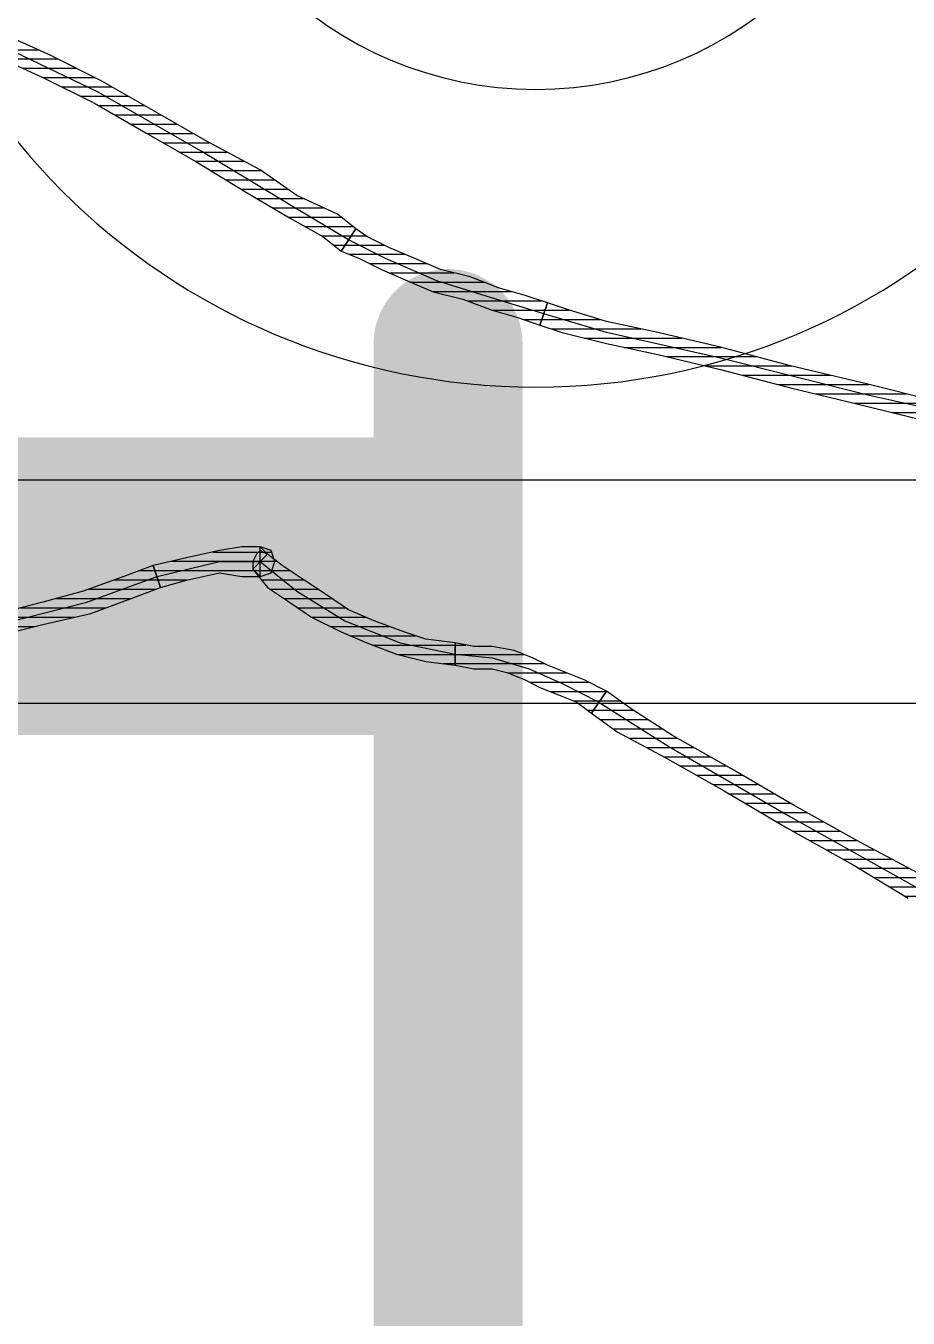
# Model space of a CAD drawing. Header units: millimetres. Extents: x 33350 to 35310, y -217097 to -211540.
# Drawn here: x 34421.82 to 34433.67, y -214010.45 to -213993.09 of the extents above; entities that cross this region are included whole.
import ezdxf

# ---------------------------------------------------------------- set-up
doc = ezdxf.new("R2010")
doc.units = ezdxf.units.MM
doc.header["$LTSCALE"] = 60
doc.header["$MEASUREMENT"] = 0
doc.layers.add('OC-Mutfak_Ekipman', color=252, linetype='Continuous')
doc.layers.add('OC-Tretuar', color=70, linetype='Continuous')
pattern_1 = [(360, (-5108.51305, -673.59423), (1e-16, 0.125), [25])]

# ---------------------------------------------------------------- blocks, each defined once
blk = doc.blocks.new('bardaklık ünitesi-60x70x85-140')
at = {"layer": 'OC-Mutfak_Ekipman'}
h = blk.add_hatch(color=256, dxfattribs=at)
h.dxf.hatch_style = 1
h.paths.add_polyline_path([(466202.596, -82664.434), (466206.596, -82664.434), (466206.596, -82658.434), (466202.596, -82658.434)])
h.paths.add_polyline_path([(466202.596, -82656.434), (466206.596, -82656.434), (466206.596, -82650.434), (466202.596, -82650.434)])
h.paths.add_polyline_path([(466206.596, -82642.434), (466202.596, -82642.434), (466202.596, -82648.434), (466206.596, -82648.434)])
h.paths.add_polyline_path([(466202.596, -82640.434), (466206.596, -82640.434), (466206.596, -82634.434), (466202.596, -82634.434)])
h.paths.add_polyline_path([(466202.596, -82632.434), (466206.596, -82632.434), (466206.596, -82631.434), (466202.596, -82631.434)])
h.paths.add_polyline_path([(466254.072, -82658.434), (466250.072, -82658.434), (466250.072, -82664.434), (466254.072, -82664.434)])
h.paths.add_polyline_path([(466254.072, -82650.434), (466250.072, -82650.434), (466250.072, -82656.434), (466254.072, -82656.434)])
h.paths.add_polyline_path([(466250.072, -82648.434), (466254.072, -82648.434), (466254.072, -82642.434), (466250.072, -82642.434)])
h.paths.add_polyline_path([(466254.072, -82640.434), (466254.072, -82634.434), (466250.072, -82634.434), (466250.072, -82640.434)])
h.paths.add_polyline_path([(466250.072, -82631.434), (466250.072, -82632.434), (466254.072, -82632.434), (466254.072, -82631.434)])
at = {"layer": 'OC-Tretuar'}
h = blk.add_hatch(color=7, dxfattribs=at)
h.dxf.hatch_style = 1
h.paths.add_polyline_path([(466200.334, -82665.434, 0.414214), (466201.334, -82666.434), (466255.334, -82666.434, 0.414214), (466256.334, -82665.434, 0.414218), (466255.334, -82664.434), (466201.334, -82664.434, 0.414209)])
h.paths.add_polyline_path([(466200.334, -82657.434, 0.414218), (466201.334, -82658.434), (466255.334, -82658.434, 0.414209), (466256.334, -82657.434, 0.414214), (466255.334, -82656.434), (466201.334, -82656.434, 0.414214)])
h.paths.add_polyline_path([(466200.334, -82649.434, 0.414214), (466201.334, -82650.434), (466255.334, -82650.434, 0.414214), (466256.334, -82649.434, 0.414214), (466255.334, -82648.434), (466201.334, -82648.434, 0.414214)])
h.paths.add_polyline_path([(466200.334, -82641.434, 0.414214), (466201.334, -82642.434), (466255.334, -82642.434, 0.414214), (466256.334, -82641.434, 0.414214), (466255.334, -82640.434), (466201.334, -82640.434, 0.414214)])
h.paths.add_polyline_path([(466200.334, -82633.434, 0.414214), (466201.334, -82634.434), (466255.334, -82634.434, 0.414214), (466256.334, -82633.434, 0.414214), (466255.334, -82632.434), (466201.334, -82632.434, 0.414214)])
blk = doc.blocks.new('by')
at = {"ltscale": 30}
h = blk.add_hatch(dxfattribs=at)
h.set_pattern_fill('DC_LINES', color=256, scale=0.1, style=0)
h.set_pattern_definition(pattern_1)
edge = h.paths.add_edge_path(flags=0)
edge.add_line((6374.928, 2249.495), (6375.274, 2249.743))
edge.add_line((6375.274, 2249.743), (6375.918, 2250.091))
edge.add_line((6375.918, 2250.091), (6376.71, 2250.538))
edge.add_line((6376.71, 2250.538), (6377.551, 2251.035))
edge.add_line((6377.551, 2251.035), (6378.441, 2251.531))
edge.add_line((6378.441, 2251.531), (6379.183, 2251.978))
edge.add_line((6379.183, 2251.978), (6379.876, 2252.425))
edge.add_line((6379.876, 2252.425), (6380.371, 2252.723))
edge.add_line((6380.371, 2252.723), (6380.568, 2252.425))
edge.add_line((6380.568, 2252.425), (6380.074, 2252.127))
edge.add_line((6380.074, 2252.127), (6379.381, 2251.68))
edge.add_line((6379.381, 2251.68), (6378.54, 2251.233))
edge.add_line((6378.54, 2251.233), (6377.649, 2250.736))
edge.add_line((6377.649, 2250.736), (6376.808, 2250.24))
edge.add_line((6376.808, 2250.24), (6376.016, 2249.793))
edge.add_line((6376.016, 2249.793), (6375.472, 2249.445))
edge.add_line((6375.472, 2249.445), (6375.127, 2249.197))
h = blk.add_hatch(dxfattribs=at)
h.set_pattern_fill('DC_LINES', color=256, scale=0.1, style=0)
h.set_pattern_definition(pattern_1)
edge = h.paths.add_edge_path(flags=0)
edge.add_line((6380.321, 2252.574), (6380.568, 2252.425))
edge.add_line((6380.568, 2252.425), (6380.074, 2252.127))
edge.add_line((6380.074, 2252.127), (6379.381, 2251.68))
edge.add_line((6379.381, 2251.68), (6378.54, 2251.233))
edge.add_line((6378.54, 2251.233), (6377.649, 2250.736))
edge.add_line((6377.649, 2250.736), (6376.808, 2250.24))
edge.add_line((6376.808, 2250.24), (6376.016, 2249.793))
edge.add_line((6376.016, 2249.793), (6375.472, 2249.445))
edge.add_line((6375.472, 2249.445), (6375.127, 2249.197))
edge.add_line((6375.127, 2249.197), (6374.928, 2249.495))
edge.add_line((6374.928, 2249.495), (6375.274, 2249.743))
edge.add_line((6375.274, 2249.743), (6375.918, 2250.091))
edge.add_line((6375.918, 2250.091), (6376.71, 2250.538))
edge.add_line((6376.71, 2250.538), (6377.551, 2251.035))
edge.add_line((6377.551, 2251.035), (6378.441, 2251.531))
edge.add_line((6378.441, 2251.531), (6379.183, 2251.978))
edge.add_line((6379.183, 2251.978), (6379.876, 2252.425))
edge.add_line((6379.876, 2252.425), (6380.371, 2252.723))
edge.add_line((6380.371, 2252.723), (6380.618, 2252.574))
edge.add_line((6380.618, 2252.574), (6380.371, 2252.723))
edge.add_line((6380.371, 2252.723), (6380.519, 2252.723))
edge.add_line((6380.519, 2252.723), (6380.618, 2252.624))
edge.add_line((6380.618, 2252.624), (6380.668, 2252.525))
edge.add_line((6380.668, 2252.525), (6380.568, 2252.425))
h = blk.add_hatch(dxfattribs=at)
h.set_pattern_fill('DC_LINES', color=256, scale=0.1, style=0)
h.set_pattern_definition(pattern_1)
edge = h.paths.add_edge_path(flags=0)
edge.add_line((6375.127, 2249.197), (6374.83, 2249.048))
edge.add_line((6374.83, 2249.048), (6374.582, 2248.948))
edge.add_line((6374.582, 2248.948), (6374.335, 2248.849))
edge.add_line((6374.335, 2248.849), (6374.136, 2248.749))
edge.add_line((6374.136, 2248.749), (6373.889, 2248.65))
edge.add_line((6373.889, 2248.65), (6373.593, 2248.6))
edge.add_line((6373.593, 2248.6), (6373.345, 2248.6))
edge.add_line((6373.345, 2248.6), (6373.097, 2248.551))
edge.add_line((6373.097, 2248.551), (6373.097, 2248.849))
edge.add_line((6373.097, 2248.849), (6373.345, 2248.899))
edge.add_line((6373.345, 2248.899), (6373.593, 2248.899))
edge.add_line((6373.593, 2248.899), (6373.791, 2248.948))
edge.add_line((6373.791, 2248.948), (6374.038, 2249.048))
edge.add_line((6374.038, 2249.048), (6374.235, 2249.147))
edge.add_line((6374.235, 2249.147), (6374.483, 2249.246))
edge.add_line((6374.483, 2249.246), (6374.73, 2249.346))
edge.add_line((6374.73, 2249.346), (6374.928, 2249.495))
h = blk.add_hatch(dxfattribs=at)
h.set_pattern_fill('DC_LINES', color=256, scale=0.1, style=0)
h.set_pattern_definition(pattern_1)
edge = h.paths.add_edge_path(flags=0)
edge.add_line((6373.097, 2248.849), (6373.345, 2248.899))
edge.add_line((6373.345, 2248.899), (6373.593, 2248.899))
edge.add_line((6373.593, 2248.899), (6373.791, 2248.948))
edge.add_line((6373.791, 2248.948), (6374.038, 2249.048))
edge.add_line((6374.038, 2249.048), (6374.235, 2249.147))
edge.add_line((6374.235, 2249.147), (6374.483, 2249.246))
edge.add_line((6374.483, 2249.246), (6374.73, 2249.346))
edge.add_line((6374.73, 2249.346), (6374.928, 2249.495))
edge.add_line((6374.928, 2249.495), (6375.127, 2249.197))
edge.add_line((6375.127, 2249.197), (6374.83, 2249.048))
edge.add_line((6374.83, 2249.048), (6374.582, 2248.948))
edge.add_line((6374.582, 2248.948), (6374.335, 2248.849))
edge.add_line((6374.335, 2248.849), (6374.136, 2248.749))
edge.add_line((6374.136, 2248.749), (6373.889, 2248.65))
edge.add_line((6373.889, 2248.65), (6373.593, 2248.6))
edge.add_line((6373.593, 2248.6), (6373.345, 2248.6))
edge.add_line((6373.345, 2248.6), (6373.097, 2248.551))
h = blk.add_hatch(dxfattribs=at)
h.set_pattern_fill('DC_LINES', color=256, scale=0.1, style=0)
h.set_pattern_definition(pattern_1)
edge = h.paths.add_edge_path(flags=0)
edge.add_line((6373.097, 2248.551), (6372.702, 2248.501))
edge.add_line((6372.702, 2248.501), (6372.405, 2248.402))
edge.add_line((6372.405, 2248.402), (6372.009, 2248.253))
edge.add_line((6372.009, 2248.253), (6371.663, 2248.104))
edge.add_line((6371.663, 2248.104), (6371.366, 2247.905))
edge.add_line((6371.366, 2247.905), (6371.069, 2247.706))
edge.add_line((6371.069, 2247.706), (6370.772, 2247.508))
edge.add_line((6370.772, 2247.508), (6370.575, 2247.359))
edge.add_line((6370.575, 2247.359), (6370.377, 2247.557))
edge.add_line((6370.377, 2247.557), (6370.575, 2247.806))
edge.add_line((6370.575, 2247.806), (6370.871, 2248.004))
edge.add_line((6370.871, 2248.004), (6371.168, 2248.203))
edge.add_line((6371.168, 2248.203), (6371.564, 2248.402))
edge.add_line((6371.564, 2248.402), (6371.91, 2248.551))
edge.add_line((6371.91, 2248.551), (6372.306, 2248.7))
edge.add_line((6372.306, 2248.7), (6372.702, 2248.799))
edge.add_line((6372.702, 2248.799), (6373.097, 2248.849))
h = blk.add_hatch(dxfattribs=at)
h.set_pattern_fill('DC_LINES', color=256, scale=0.1, style=0)
h.set_pattern_definition(pattern_1)
edge = h.paths.add_edge_path(flags=0)
edge.add_line((6370.475, 2247.657), (6370.377, 2247.557))
edge.add_line((6370.377, 2247.557), (6370.575, 2247.806))
edge.add_line((6370.575, 2247.806), (6370.871, 2248.004))
edge.add_line((6370.871, 2248.004), (6371.168, 2248.203))
edge.add_line((6371.168, 2248.203), (6371.564, 2248.402))
edge.add_line((6371.564, 2248.402), (6371.91, 2248.551))
edge.add_line((6371.91, 2248.551), (6372.306, 2248.7))
edge.add_line((6372.306, 2248.7), (6372.702, 2248.799))
edge.add_line((6372.702, 2248.799), (6373.097, 2248.849))
edge.add_line((6373.097, 2248.849), (6373.097, 2248.551))
edge.add_line((6373.097, 2248.551), (6372.702, 2248.501))
edge.add_line((6372.702, 2248.501), (6372.405, 2248.402))
edge.add_line((6372.405, 2248.402), (6372.009, 2248.253))
edge.add_line((6372.009, 2248.253), (6371.663, 2248.104))
edge.add_line((6371.663, 2248.104), (6371.366, 2247.905))
edge.add_line((6371.366, 2247.905), (6371.069, 2247.706))
edge.add_line((6371.069, 2247.706), (6370.772, 2247.508))
edge.add_line((6370.772, 2247.508), (6370.575, 2247.359))
edge.add_line((6370.575, 2247.359), (6370.475, 2247.259))
edge.add_line((6370.475, 2247.259), (6370.575, 2247.359))
edge.add_line((6370.575, 2247.359), (6370.475, 2247.309))
edge.add_line((6370.475, 2247.309), (6370.426, 2247.359))
edge.add_line((6370.426, 2247.359), (6370.377, 2247.458))
edge.add_line((6370.377, 2247.458), (6370.377, 2247.557))
h = blk.add_hatch(dxfattribs=at)
h.set_pattern_fill('DC_LINES', color=256, scale=0.1, style=0)
h.set_pattern_definition(pattern_1)
edge = h.paths.add_edge_path(flags=0)
edge.add_line((6364.836, 2248.352), (6364.736, 2248.352))
edge.add_line((6364.736, 2248.352), (6365.231, 2248.501))
edge.add_line((6365.231, 2248.501), (6365.726, 2248.6))
edge.add_line((6365.726, 2248.6), (6366.32, 2248.501))
edge.add_line((6366.32, 2248.501), (6366.963, 2248.451))
edge.add_line((6366.963, 2248.451), (6367.556, 2248.302))
edge.add_line((6367.556, 2248.302), (6368.2, 2248.153))
edge.add_line((6368.2, 2248.153), (6368.744, 2247.955))
edge.add_line((6368.744, 2247.955), (6369.139, 2247.806))
edge.add_line((6369.139, 2247.806), (6369.041, 2247.508))
edge.add_line((6369.041, 2247.508), (6368.645, 2247.657))
edge.add_line((6368.645, 2247.657), (6368.1, 2247.855))
edge.add_line((6368.1, 2247.855), (6367.556, 2248.004))
edge.add_line((6367.556, 2248.004), (6366.963, 2248.153))
edge.add_line((6366.963, 2248.153), (6366.32, 2248.203))
edge.add_line((6366.32, 2248.203), (6365.726, 2248.203))
edge.add_line((6365.726, 2248.203), (6365.231, 2248.203))
edge.add_line((6365.231, 2248.203), (6364.934, 2248.054))
edge.add_line((6364.934, 2248.054), (6364.836, 2248.054))
edge.add_line((6364.836, 2248.054), (6364.934, 2248.054))
edge.add_line((6364.934, 2248.054), (6364.786, 2248.054))
edge.add_line((6364.786, 2248.054), (6364.687, 2248.104))
edge.add_line((6364.687, 2248.104), (6364.637, 2248.253))
edge.add_line((6364.637, 2248.253), (6364.736, 2248.352))
h = blk.add_hatch(dxfattribs=at)
h.set_pattern_fill('DC_LINES', color=256, scale=0.1, style=0)
h.set_pattern_definition(pattern_1)
edge = h.paths.add_edge_path(flags=0)
edge.add_line((6369.041, 2247.508), (6368.645, 2247.657))
edge.add_line((6368.645, 2247.657), (6368.1, 2247.855))
edge.add_line((6368.1, 2247.855), (6367.556, 2248.004))
edge.add_line((6367.556, 2248.004), (6366.963, 2248.153))
edge.add_line((6366.963, 2248.153), (6366.32, 2248.203))
edge.add_line((6366.32, 2248.203), (6365.726, 2248.203))
edge.add_line((6365.726, 2248.203), (6365.231, 2248.203))
edge.add_line((6365.231, 2248.203), (6364.934, 2248.054))
edge.add_line((6364.934, 2248.054), (6364.736, 2248.352))
edge.add_line((6364.736, 2248.352), (6365.231, 2248.501))
edge.add_line((6365.231, 2248.501), (6365.726, 2248.6))
edge.add_line((6365.726, 2248.6), (6366.32, 2248.501))
edge.add_line((6366.32, 2248.501), (6366.963, 2248.451))
edge.add_line((6366.963, 2248.451), (6367.556, 2248.302))
edge.add_line((6367.556, 2248.302), (6368.2, 2248.153))
edge.add_line((6368.2, 2248.153), (6368.744, 2247.955))
edge.add_line((6368.744, 2247.955), (6369.139, 2247.806))
h = blk.add_hatch(dxfattribs=at)
h.set_pattern_fill('DC_LINES', color=256, scale=0.1, style=0)
h.set_pattern_definition(pattern_1)
edge = h.paths.add_edge_path(flags=0)
edge.add_line((6370.575, 2247.359), (6370.475, 2247.259))
edge.add_line((6370.475, 2247.259), (6370.228, 2247.259))
edge.add_line((6370.228, 2247.259), (6369.931, 2247.309))
edge.add_line((6369.931, 2247.309), (6369.486, 2247.408))
edge.add_line((6369.486, 2247.408), (6369.041, 2247.508))
edge.add_line((6369.041, 2247.508), (6369.139, 2247.806))
edge.add_line((6369.139, 2247.806), (6369.486, 2247.706))
edge.add_line((6369.486, 2247.706), (6369.931, 2247.607))
edge.add_line((6369.931, 2247.607), (6370.228, 2247.657))
edge.add_line((6370.228, 2247.657), (6370.475, 2247.657))
edge.add_line((6370.475, 2247.657), (6370.377, 2247.557))
edge.add_line((6370.377, 2247.557), (6370.475, 2247.657))
edge.add_line((6370.475, 2247.657), (6370.624, 2247.607))
edge.add_line((6370.624, 2247.607), (6370.674, 2247.458))
edge.add_line((6370.674, 2247.458), (6370.624, 2247.309))
edge.add_line((6370.624, 2247.309), (6370.475, 2247.259))
h = blk.add_hatch(dxfattribs=at)
h.set_pattern_fill('DC_LINES', color=256, scale=0.1, style=0)
h.set_pattern_definition(pattern_1)
edge = h.paths.add_edge_path(flags=0)
edge.add_line((6369.139, 2247.806), (6369.486, 2247.706))
edge.add_line((6369.486, 2247.706), (6369.931, 2247.607))
edge.add_line((6369.931, 2247.607), (6370.228, 2247.657))
edge.add_line((6370.228, 2247.657), (6370.475, 2247.657))
edge.add_line((6370.475, 2247.657), (6370.475, 2247.259))
edge.add_line((6370.475, 2247.259), (6370.228, 2247.259))
edge.add_line((6370.228, 2247.259), (6369.931, 2247.309))
edge.add_line((6369.931, 2247.309), (6369.486, 2247.408))
edge.add_line((6369.486, 2247.408), (6369.041, 2247.508))
h = blk.add_hatch(dxfattribs=at)
h.set_pattern_fill('DC_LINES', color=256, scale=0.1, style=0)
h.set_pattern_definition(pattern_1)
edge = h.paths.add_edge_path(flags=0)
edge.add_line((6374.235, 2244.279), (6374.532, 2244.378))
edge.add_line((6374.532, 2244.378), (6375.127, 2244.527))
edge.add_line((6375.127, 2244.527), (6375.819, 2244.676))
edge.add_line((6375.819, 2244.676), (6376.66, 2244.875))
edge.add_line((6376.66, 2244.875), (6377.6, 2245.123))
edge.add_line((6377.6, 2245.123), (6378.638, 2245.372))
edge.add_line((6378.638, 2245.372), (6379.629, 2245.62))
edge.add_line((6379.629, 2245.62), (6380.668, 2245.819))
edge.add_line((6380.668, 2245.819), (6380.668, 2245.521))
edge.add_line((6380.668, 2245.521), (6379.629, 2245.322))
edge.add_line((6379.629, 2245.322), (6378.638, 2245.074))
edge.add_line((6378.638, 2245.074), (6377.6, 2244.825))
edge.add_line((6377.6, 2244.825), (6376.66, 2244.577))
edge.add_line((6376.66, 2244.577), (6375.819, 2244.378))
edge.add_line((6375.819, 2244.378), (6375.127, 2244.229))
edge.add_line((6375.127, 2244.229), (6374.632, 2244.08))
edge.add_line((6374.632, 2244.08), (6374.335, 2243.981))
h = blk.add_hatch(dxfattribs=at)
h.set_pattern_fill('DC_LINES', color=256, scale=0.1, style=0)
h.set_pattern_definition(pattern_1)
edge = h.paths.add_edge_path(flags=0)
edge.add_line((6371.564, 2243.285), (6371.811, 2243.385))
edge.add_line((6371.811, 2243.385), (6372.108, 2243.534))
edge.add_line((6372.108, 2243.534), (6372.455, 2243.683))
edge.add_line((6372.455, 2243.683), (6372.801, 2243.832))
edge.add_line((6372.801, 2243.832), (6373.197, 2243.931))
edge.add_line((6373.197, 2243.931), (6373.593, 2244.08))
edge.add_line((6373.593, 2244.08), (6373.939, 2244.179))
edge.add_line((6373.939, 2244.179), (6374.235, 2244.279))
edge.add_line((6374.235, 2244.279), (6374.335, 2243.981))
edge.add_line((6374.335, 2243.981), (6374.038, 2243.881))
edge.add_line((6374.038, 2243.881), (6373.691, 2243.782))
edge.add_line((6373.691, 2243.782), (6373.296, 2243.633))
edge.add_line((6373.296, 2243.633), (6372.9, 2243.534))
edge.add_line((6372.9, 2243.534), (6372.553, 2243.385))
edge.add_line((6372.553, 2243.385), (6372.207, 2243.236))
edge.add_line((6372.207, 2243.236), (6371.91, 2243.087))
edge.add_line((6371.91, 2243.087), (6371.761, 2242.987))
h = blk.add_hatch(dxfattribs=at)
h.set_pattern_fill('DC_LINES', color=256, scale=0.1, style=0)
h.set_pattern_definition(pattern_1)
edge = h.paths.add_edge_path(flags=0)
edge.add_line((6367.012, 2240.702), (6367.556, 2240.951))
edge.add_line((6367.556, 2240.951), (6368.249, 2241.298))
edge.add_line((6368.249, 2241.298), (6368.942, 2241.696))
edge.add_line((6368.942, 2241.696), (6369.634, 2242.093))
edge.add_line((6369.634, 2242.093), (6370.278, 2242.491))
edge.add_line((6370.278, 2242.491), (6370.871, 2242.838))
edge.add_line((6370.871, 2242.838), (6371.316, 2243.087))
edge.add_line((6371.316, 2243.087), (6371.564, 2243.285))
edge.add_line((6371.564, 2243.285), (6371.761, 2242.987))
edge.add_line((6371.761, 2242.987), (6371.514, 2242.789))
edge.add_line((6371.514, 2242.789), (6370.97, 2242.54))
edge.add_line((6370.97, 2242.54), (6370.475, 2242.192))
edge.add_line((6370.475, 2242.192), (6369.733, 2241.795))
edge.add_line((6369.733, 2241.795), (6369.041, 2241.398))
edge.add_line((6369.041, 2241.398), (6368.348, 2241))
edge.add_line((6368.348, 2241), (6367.655, 2240.653))
edge.add_line((6367.655, 2240.653), (6367.111, 2240.404))
for p, q in [((6378.441, 2251.531, -4.505), (6379.183, 2251.978, -4.505)), ((6378.441, 2251.531, -4.505), (6379.183, 2251.978, -4.505)), ((6377.6, 2250.885, -4.505), (6379.282, 2251.829, -4.505)), ((6379.381, 2251.68, -4.505), (6378.54, 2251.233, -4.505)), ((6379.381, 2251.68, -4.505), (6378.54, 2251.233, -4.505)), ((6377.551, 2251.035, -4.505), (6378.441, 2251.531, -4.505)), ((6377.551, 2251.035, -4.505), (6378.441, 2251.531, -4.505)), ((6378.54, 2251.233, -4.505), (6377.649, 2250.736, -4.505)), ((6378.54, 2251.233, -4.505), (6377.649, 2250.736, -4.505)), ((6376.71, 2250.538, -4.505), (6377.551, 2251.035, -4.505)), ((6376.71, 2250.538, -4.505), (6377.551, 2251.035, -4.505)), ((6375.968, 2249.942, -4.505), (6377.6, 2250.885, -4.505)), ((6377.649, 2250.736, -4.505), (6376.808, 2250.24, -4.505)), ((6377.649, 2250.736, -4.505), (6376.808, 2250.24, -4.505)), ((6375.918, 2250.091, -4.505), (6376.71, 2250.538, -4.505)), ((6375.918, 2250.091, -4.505), (6376.71, 2250.538, -4.505)), ((6376.808, 2250.24, -4.505), (6376.016, 2249.793, -4.505)), ((6376.808, 2250.24, -4.505), (6376.016, 2249.793, -4.505)), ((6375.027, 2249.346, -4.505), (6375.968, 2249.942, -4.505)), ((6375.274, 2249.743, -4.505), (6375.918, 2250.091, -4.505)), ((6375.274, 2249.743, -4.505), (6375.918, 2250.091, -4.505)), ((6376.016, 2249.793, -4.505), (6375.472, 2249.445, -4.505)), ((6376.016, 2249.793, -4.505), (6375.472, 2249.445, -4.505)), ((6374.928, 2249.495, -4.505), (6375.274, 2249.743, -4.505)), ((6374.928, 2249.495, -4.505), (6375.274, 2249.743, -4.505)), ((6374.73, 2249.346, -4.505), (6374.928, 2249.495, -4.505)), ((6374.73, 2249.346, -4.505), (6374.928, 2249.495, -4.505)), ((6375.127, 2249.197, -4.505), (6374.928, 2249.495, -4.505)), ((6374.928, 2249.495, -4.505), (6374.928, 2249.495, -4.505)), ((6375.127, 2249.197, -4.505), (6374.928, 2249.495, -4.505)), ((6374.928, 2249.495, -4.505), (6374.928, 2249.495, -4.505)), ((6374.928, 2249.495, -4.505), (6374.928, 2249.495, -4.505)), ((6374.928, 2249.495, -4.505), (6375.127, 2249.197, -4.505)), ((6374.928, 2249.495, -4.505), (6375.127, 2249.197, -4.505)), ((6375.472, 2249.445, -4.505), (6375.127, 2249.197, -4.505)), ((6375.472, 2249.445, -4.505), (6375.127, 2249.197, -4.505)), ((6374.235, 2249.147, -4.505), (6374.483, 2249.246, -4.505)), ((6374.235, 2249.147, -4.505), (6374.483, 2249.246, -4.505)), ((6374.483, 2249.246, -4.505), (6374.73, 2249.346, -4.505)), ((6374.483, 2249.246, -4.505), (6374.73, 2249.346, -4.505)), ((6374.532, 2249.097, -4.505), (6375.027, 2249.346, -4.505)), ((6374.038, 2249.048, -4.505), (6374.235, 2249.147, -4.505)), ((6374.038, 2249.048, -4.505), (6374.235, 2249.147, -4.505)), ((6374.088, 2248.899, -4.505), (6374.532, 2249.097, -4.505)), ((6375.127, 2249.197, -4.505), (6374.83, 2249.048, -4.505)), ((6375.127, 2249.197, -4.505), (6374.83, 2249.048, -4.505)), ((6375.127, 2249.197, -4.505), (6375.127, 2249.197, -4.505)), ((6375.127, 2249.197, -4.505), (6375.127, 2249.197, -4.505)), ((6375.127, 2249.197, -4.505), (6375.127, 2249.197, -4.505)), ((6373.097, 2248.849, -4.505), (6373.345, 2248.899, -4.505)), ((6373.097, 2248.849, -4.505), (6373.345, 2248.899, -4.505)), ((6373.345, 2248.899, -4.505), (6373.593, 2248.899, -4.505)), ((6373.345, 2248.899, -4.505), (6373.593, 2248.899, -4.505)), ((6373.593, 2248.899, -4.505), (6373.791, 2248.948, -4.505)), ((6373.593, 2248.899, -4.505), (6373.791, 2248.948, -4.505)), ((6373.593, 2248.749, -4.505), (6374.088, 2248.899, -4.505)), ((6373.791, 2248.948, -4.505), (6374.038, 2249.048, -4.505)), ((6373.791, 2248.948, -4.505), (6374.038, 2249.048, -4.505)), ((6374.582, 2248.948, -4.505), (6374.335, 2248.849, -4.505)), ((6374.582, 2248.948, -4.505), (6374.335, 2248.849, -4.505)), ((6374.83, 2249.048, -4.505), (6374.582, 2248.948, -4.505)), ((6374.83, 2249.048, -4.505), (6374.582, 2248.948, -4.505)), ((6372.306, 2248.7, -4.505), (6372.702, 2248.799, -4.505)), ((6372.306, 2248.7, -4.505), (6372.702, 2248.799, -4.505)), ((6372.702, 2248.799, -4.505), (6373.097, 2248.849, -4.505)), ((6372.702, 2248.799, -4.505), (6373.097, 2248.849, -4.505)), ((6373.097, 2248.849, -4.505), (6373.097, 2248.849, -4.505)), ((6373.097, 2248.849, -4.505), (6373.097, 2248.551, -4.505)), ((6373.097, 2248.849, -4.505), (6373.097, 2248.551, -4.505)), ((6373.097, 2248.551, -4.505), (6373.097, 2248.849, -4.505)), ((6373.097, 2248.849, -4.505), (6373.097, 2248.849, -4.505)), ((6373.097, 2248.551, -4.505), (6373.097, 2248.849, -4.505)), ((6373.097, 2248.849, -4.505), (6373.097, 2248.849, -4.505)), ((6373.097, 2248.7, -4.505), (6373.593, 2248.749, -4.505)), ((6374.136, 2248.749, -4.505), (6373.889, 2248.65, -4.505)), ((6374.136, 2248.749, -4.505), (6373.889, 2248.65, -4.505)), ((6374.335, 2248.849, -4.505), (6374.136, 2248.749, -4.505)), ((6374.335, 2248.849, -4.505), (6374.136, 2248.749, -4.505)), ((6371.564, 2248.402, -4.505), (6371.91, 2248.551, -4.505)), ((6371.564, 2248.402, -4.505), (6371.91, 2248.551, -4.505)), ((6371.613, 2248.253, -4.505), (6372.355, 2248.551, -4.505)), ((6371.91, 2248.551, -4.505), (6372.306, 2248.7, -4.505)), ((6371.91, 2248.551, -4.505), (6372.306, 2248.7, -4.505)), ((6372.355, 2248.551, -4.505), (6373.097, 2248.7, -4.505)), ((6373.097, 2248.551, -4.505), (6372.702, 2248.501, -4.505)), ((6373.097, 2248.551, -4.505), (6372.702, 2248.501, -4.505)), ((6373.345, 2248.6, -4.505), (6373.097, 2248.551, -4.505)), ((6373.345, 2248.6, -4.505), (6373.097, 2248.551, -4.505)), ((6373.097, 2248.551, -4.505), (6373.097, 2248.551, -4.505)), ((6373.097, 2248.551, -4.505), (6373.097, 2248.551, -4.505)), ((6373.097, 2248.551, -4.505), (6373.097, 2248.551, -4.505)), ((6373.593, 2248.6, -4.505), (6373.345, 2248.6, -4.505)), ((6373.593, 2248.6, -4.505), (6373.345, 2248.6, -4.505)), ((6373.889, 2248.65, -4.505), (6373.593, 2248.6, -4.505)), ((6373.889, 2248.65, -4.505), (6373.593, 2248.6, -4.505)), ((6366.963, 2248.451, -4.505), (6367.556, 2248.302, -4.505)), ((6366.963, 2248.451, -4.505), (6367.556, 2248.302, -4.505)), ((6371.168, 2248.203, -4.505), (6371.564, 2248.402, -4.505)), ((6371.168, 2248.203, -4.505), (6371.564, 2248.402, -4.505)), ((6372.405, 2248.402, -4.505), (6372.009, 2248.253, -4.505)), ((6372.405, 2248.402, -4.505), (6372.009, 2248.253, -4.505)), ((6372.702, 2248.501, -4.505), (6372.405, 2248.402, -4.505)), ((6372.702, 2248.501, -4.505), (6372.405, 2248.402, -4.505)), ((6366.963, 2248.302, -4.505), (6368.15, 2248.004, -4.505)), ((6367.556, 2248.302, -4.505), (6368.2, 2248.153, -4.505)), ((6367.556, 2248.302, -4.505), (6368.2, 2248.153, -4.505)), ((6370.871, 2248.004, -4.505), (6371.168, 2248.203, -4.505)), ((6370.871, 2248.004, -4.505), (6371.168, 2248.203, -4.505)), ((6370.97, 2247.855, -4.505), (6371.613, 2248.253, -4.505)), ((6372.009, 2248.253, -4.505), (6371.663, 2248.104, -4.505)), ((6372.009, 2248.253, -4.505), (6371.663, 2248.104, -4.505)), ((6367.556, 2248.004, -4.505), (6366.963, 2248.153, -4.505)), ((6367.556, 2248.004, -4.505), (6366.963, 2248.153, -4.505)), ((6368.2, 2248.153, -4.505), (6368.744, 2247.955, -4.505)), ((6368.2, 2248.153, -4.505), (6368.744, 2247.955, -4.505)), ((6371.663, 2248.104, -4.505), (6371.366, 2247.905, -4.505)), ((6371.663, 2248.104, -4.505), (6371.366, 2247.905, -4.505)), ((6368.1, 2247.855, -4.505), (6367.556, 2248.004, -4.505)), ((6368.1, 2247.855, -4.505), (6367.556, 2248.004, -4.505)), ((6368.645, 2247.657, -4.505), (6368.1, 2247.855, -4.505)), ((6368.645, 2247.657, -4.505), (6368.1, 2247.855, -4.505)), ((6368.15, 2248.004, -4.505), (6369.091, 2247.657, -4.505)), ((6368.744, 2247.955, -4.505), (6369.139, 2247.806, -4.505)), ((6368.744, 2247.955, -4.505), (6369.139, 2247.806, -4.505)), ((6370.475, 2247.458, -4.505), (6370.97, 2247.855, -4.505)), ((6370.575, 2247.806, -4.505), (6370.871, 2248.004, -4.505)), ((6370.575, 2247.806, -4.505), (6370.871, 2248.004, -4.505)), ((6371.366, 2247.905, -4.505), (6371.069, 2247.706, -4.505)), ((6371.366, 2247.905, -4.505), (6371.069, 2247.706, -4.505)), ((6369.139, 2247.806, -4.505), (6369.041, 2247.508, -4.505)), ((6369.139, 2247.806, -4.505), (6369.041, 2247.508, -4.505)), ((6369.041, 2247.508, -4.505), (6369.139, 2247.806, -4.505)), ((6369.041, 2247.508, -4.505), (6369.139, 2247.806, -4.505)), ((6369.139, 2247.806, -4.505), (6369.139, 2247.806, -4.505)), ((6369.139, 2247.806, -4.505), (6369.486, 2247.706, -4.505)), ((6369.139, 2247.806, -4.505), (6369.139, 2247.806, -4.505)), ((6369.139, 2247.806, -4.505), (6369.486, 2247.706, -4.505)), ((6369.139, 2247.806, -4.505), (6369.139, 2247.806, -4.505)), ((6369.486, 2247.706, -4.505), (6369.931, 2247.607, -4.505)), ((6369.486, 2247.706, -4.505), (6369.931, 2247.607, -4.505)), ((6370.377, 2247.557, -4.505), (6370.575, 2247.806, -4.505)), ((6370.377, 2247.557, -4.505), (6370.575, 2247.806, -4.505)), ((6371.069, 2247.706, -4.505), (6370.772, 2247.508, -4.505)), ((6371.069, 2247.706, -4.505), (6370.772, 2247.508, -4.505)), ((6369.041, 2247.508, -4.505), (6368.645, 2247.657, -4.505)), ((6369.041, 2247.508, -4.505), (6368.645, 2247.657, -4.505)), ((6369.041, 2247.508, -4.505), (6369.041, 2247.508, -4.505)), ((6369.041, 2247.508, -4.505), (6369.041, 2247.508, -4.505)), ((6369.486, 2247.408, -4.505), (6369.041, 2247.508, -4.505)), ((6369.486, 2247.408, -4.505), (6369.041, 2247.508, -4.505)), ((6369.041, 2247.508, -4.505), (6369.041, 2247.508, -4.505)), ((6369.091, 2247.657, -4.505), (6369.931, 2247.458, -4.505)), ((6369.931, 2247.607, -4.505), (6370.228, 2247.657, -4.505)), ((6369.931, 2247.607, -4.505), (6370.228, 2247.657, -4.505)), ((6370.228, 2247.657, -4.505), (6370.475, 2247.657, -4.505)), ((6370.228, 2247.657, -4.505), (6370.475, 2247.657, -4.505)), ((6370.475, 2247.657, -4.505), (6370.377, 2247.557, -4.505)), ((6370.377, 2247.557, -4.505), (6370.475, 2247.657, -4.505)), ((6370.475, 2247.657, -4.505), (6370.377, 2247.557, -4.505)), ((6370.377, 2247.557, -4.505), (6370.475, 2247.657, -4.505)), ((6370.575, 2247.359, -4.505), (6370.377, 2247.557, -4.505)), ((6370.377, 2247.458, -4.505), (6370.377, 2247.557, -4.505)), ((6370.475, 2247.657, -4.505), (6370.475, 2247.657, -4.505)), ((6370.475, 2247.657, -4.505), (6370.624, 2247.607, -4.505)), ((6370.475, 2247.657, -4.505), (6370.475, 2247.259, -4.505)), ((6370.772, 2247.508, -4.505), (6370.575, 2247.359, -4.505)), ((6370.772, 2247.508, -4.505), (6370.575, 2247.359, -4.505)), ((6370.624, 2247.607, -4.505), (6370.674, 2247.458, -4.505)), ((6369.931, 2247.309, -4.505), (6369.486, 2247.408, -4.505)), ((6369.931, 2247.309, -4.505), (6369.486, 2247.408, -4.505)), ((6369.931, 2247.458, -4.505), (6370.475, 2247.458, -4.505)), ((6370.426, 2247.359, -4.505), (6370.377, 2247.458, -4.505)), ((6370.475, 2247.309, -4.505), (6370.426, 2247.359, -4.505)), ((6370.575, 2247.359, -4.505), (6370.475, 2247.259, -4.505)), ((6370.475, 2247.259, -4.505), (6370.575, 2247.359, -4.505)), ((6370.575, 2247.359, -4.505), (6370.475, 2247.309, -4.505)), ((6370.575, 2247.359, -4.505), (6370.475, 2247.259, -4.505)), ((6370.475, 2247.259, -4.505), (6370.575, 2247.359, -4.505)), ((6370.575, 2247.359, -4.505), (6370.575, 2247.359, -4.505)), ((6370.674, 2247.458, -4.505), (6370.624, 2247.309, -4.505)), ((6370.228, 2247.259, -4.505), (6369.931, 2247.309, -4.505)), ((6370.228, 2247.259, -4.505), (6369.931, 2247.309, -4.505)), ((6370.475, 2247.259, -4.505), (6370.228, 2247.259, -4.505)), ((6370.475, 2247.259, -4.505), (6370.228, 2247.259, -4.505)), ((6370.624, 2247.309, -4.505), (6370.475, 2247.259, -4.505)), ((6380.668, 2245.67, -4.505), (6378.638, 2245.223, -4.505)), ((6378.638, 2245.372, -4.505), (6379.629, 2245.62, -4.505)), ((6377.6, 2245.123, -4.505), (6378.638, 2245.372, -4.505)), ((6379.629, 2245.322, -4.505), (6378.638, 2245.074, -4.505)), ((6378.638, 2245.223, -4.505), (6376.66, 2244.726, -4.505)), ((6376.66, 2244.875, -4.505), (6377.6, 2245.123, -4.505)), ((6378.638, 2245.074, -4.505), (6377.6, 2244.825, -4.505)), ((6376.66, 2244.726, -4.505), (6375.127, 2244.378, -4.505)), ((6375.819, 2244.676, -4.505), (6376.66, 2244.875, -4.505)), ((6377.6, 2244.825, -4.505), (6376.66, 2244.577, -4.505)), ((6375.127, 2244.527, -4.505), (6375.819, 2244.676, -4.505)), ((6376.66, 2244.577, -4.505), (6375.819, 2244.378, -4.505)), ((6374.235, 2244.279, -4.505), (6374.532, 2244.378, -4.505)), ((6375.127, 2244.378, -4.505), (6374.285, 2244.13, -4.505)), ((6374.532, 2244.378, -4.505), (6375.127, 2244.527, -4.505)), ((6375.819, 2244.378, -4.505), (6375.127, 2244.229, -4.505)), ((6373.939, 2244.179, -4.505), (6374.235, 2244.279, -4.505)), ((6374.235, 2244.279, -4.505), (6374.335, 2243.981, -4.505)), ((6374.235, 2244.279, -4.505), (6374.235, 2244.279, -4.505)), ((6374.335, 2243.981, -4.505), (6374.235, 2244.279, -4.505)), ((6374.235, 2244.279, -4.505), (6374.235, 2244.279, -4.505)), ((6375.127, 2244.229, -4.505), (6374.632, 2244.08, -4.505)), ((6373.197, 2243.931, -4.505), (6373.593, 2244.08, -4.505)), ((6373.593, 2244.08, -4.505), (6373.939, 2244.179, -4.505)), ((6374.285, 2244.13, -4.505), (6373.642, 2243.931, -4.505)), ((6374.632, 2244.08, -4.505), (6374.335, 2243.981, -4.505)), ((6372.801, 2243.832, -4.505), (6373.197, 2243.931, -4.505)), ((6373.642, 2243.931, -4.505), (6372.85, 2243.683, -4.505)), ((6374.038, 2243.881, -4.505), (6373.691, 2243.782, -4.505)), ((6374.335, 2243.981, -4.505), (6374.038, 2243.881, -4.505)), ((6374.335, 2243.981, -4.505), (6374.335, 2243.981, -4.505)), ((6372.108, 2243.534, -4.505), (6372.455, 2243.683, -4.505)), ((6372.85, 2243.683, -4.505), (6372.158, 2243.385, -4.505)), ((6372.455, 2243.683, -4.505), (6372.801, 2243.832, -4.505)), ((6373.691, 2243.782, -4.505), (6373.296, 2243.633, -4.505)), ((6371.811, 2243.385, -4.505), (6372.108, 2243.534, -4.505)), ((6372.9, 2243.534, -4.505), (6372.553, 2243.385, -4.505)), ((6373.296, 2243.633, -4.505), (6372.9, 2243.534, -4.505)), ((6371.564, 2243.285, -4.505), (6371.811, 2243.385, -4.505)), ((6372.158, 2243.385, -4.505), (6371.663, 2243.136, -4.505)), ((6372.553, 2243.385, -4.505), (6372.207, 2243.236, -4.505)), ((6371.316, 2243.087, -4.505), (6371.564, 2243.285, -4.505)), ((6371.564, 2243.285, -4.505), (6371.761, 2242.987, -4.505)), ((6371.564, 2243.285, -4.505), (6371.564, 2243.285, -4.505)), ((6371.761, 2242.987, -4.505), (6371.564, 2243.285, -4.505)), ((6371.564, 2243.285, -4.505), (6371.564, 2243.285, -4.505)), ((6372.207, 2243.236, -4.505), (6371.91, 2243.087, -4.505)), ((6370.871, 2242.838, -4.505), (6371.316, 2243.087, -4.505)), ((6371.663, 2243.136, -4.505), (6370.921, 2242.689, -4.505)), ((6371.761, 2242.987, -4.505), (6371.514, 2242.789, -4.505)), ((6371.91, 2243.087, -4.505), (6371.761, 2242.987, -4.505)), ((6371.761, 2242.987, -4.505), (6371.761, 2242.987, -4.505)), ((6370.278, 2242.491, -4.505), (6370.871, 2242.838, -4.505)), ((6370.921, 2242.689, -4.505), (6369.684, 2241.944, -4.505)), ((6371.514, 2242.789, -4.505), (6370.97, 2242.54, -4.505)), ((6369.634, 2242.093, -4.505), (6370.278, 2242.491, -4.505)), ((6370.97, 2242.54, -4.505), (6370.475, 2242.192, -4.505)), ((6370.475, 2242.192, -4.505), (6369.733, 2241.795, -4.505)), ((6369.684, 2241.944, -4.505), (6368.299, 2241.149, -4.505)), ((6368.942, 2241.696, -4.505), (6369.634, 2242.093, -4.505)), ((6369.733, 2241.795, -4.505), (6369.041, 2241.398, -4.505)), ((6368.249, 2241.298, -4.505), (6368.942, 2241.696, -4.505)), ((6367.556, 2240.951, -4.505), (6368.249, 2241.298, -4.505)), ((6369.041, 2241.398, -4.505), (6368.348, 2241, -4.505)), ((6368.299, 2241.149, -4.505), (6367.061, 2240.553, -4.505)), ((6367.012, 2240.702, -4.505), (6367.556, 2240.951, -4.505)), ((6368.348, 2241, -4.505), (6367.655, 2240.653, -4.505)), ((6367.655, 2240.653, -4.505), (6367.111, 2240.404, -4.505))]:
    blk.add_line(p, q, dxfattribs=at)
at = {"ltscale": 30, "elevation": -4.505}
blk.add_lwpolyline([(6387.358, 2196.359), (6350.358, 2196.359), (6350.358, 2249.359), (6387.358, 2249.359)], close=True, dxfattribs=at)
blk.add_lwpolyline([(6379.358, 2199.359), (6358.358, 2199.359, -0.414214), (6353.358, 2204.359), (6353.358, 2241.359, -0.414214), (6358.358, 2246.359), (6379.358, 2246.359, -0.414214), (6384.358, 2241.359), (6384.358, 2204.359, -0.414214)], format="xyb", close=True, dxfattribs=at)
at = {"ltscale": 30}
for radius in [9, 5]:
    blk.add_circle((6374.178, 2236.112, -4.505), radius, dxfattribs=at)

msp = doc.modelspace()

# ---------------------------------------------------------------- block references
at = {"xscale": -1, "rotation": 180}
msp.add_blockref('by', (28054.493, -211752.827, 4.505), dxfattribs=at)
at = {"layer": 'OC-Tretuar', "rotation": 90}
msp.add_blockref('bardaklık ünitesi-60x70x85-140', (-48237.94, -680252.688), dxfattribs=at)

doc.saveas('drawing.dxf')
